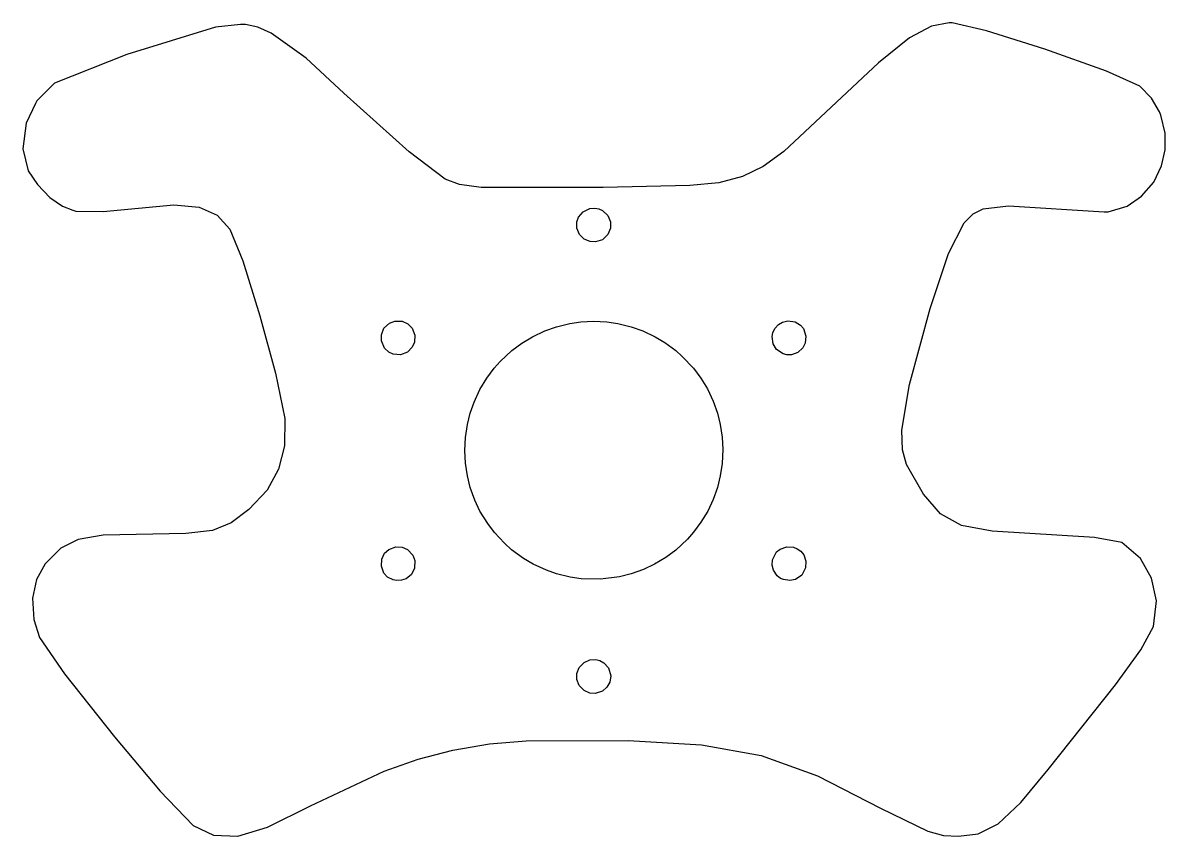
# Model space of a CAD drawing. Extents: x 1 to 178, y 154 to 280.
import ezdxf

# ---------------------------------------------------------------- set-up
doc = ezdxf.new("R2010")
doc.units = 0
doc.layers.get('0').update_dxf_attribs({"linetype": 'CONTINUOUS'})

msp = doc.modelspace()

# ---------------------------------------------------------------- linework, layer by layer
at = {"color": 5}
for points in [[(0.65, 260.95), (1.5, 257.55), (2.9, 255.4), (4.85, 253.4), (6.8, 252.05), (8.4, 251.45), (8.85, 251.3), (13.1, 251.25), (24.1, 252.25), (28, 251.9), (30.8, 250.65), (32.8, 248.5), (34.8, 243.55), (37.45, 235.05), (39.85, 226.15), (41.3, 219.1), (41.25, 214.85), (40.35, 211.25), (38.55, 208), (35.75, 205), (33, 202.9), (30.1, 201.75), (25.95, 201.25), (13.1, 201), (9.25, 200.35), (6.55, 199), (4.1, 196.55), (2.75, 194.15), (2.15, 191.25), (2.35, 187.9), (3.25, 185.1), (7.1, 179.5), (14.85, 169.7), (21.95, 161.3), (27.1, 155.95), (30.25, 154.45), (34, 154.3), (38.6, 155.7), (45.3, 159), (56.75, 164.4), (62, 166.25), (67.4, 167.65), (73.1, 168.6), (78.75, 169.1), (94.6, 169.15), (106, 168.45), (115.25, 166.8), (124, 163.65), (133.75, 158.65), (141.1, 155.05), (143.55, 154.4), (145.9, 154.3), (148.95, 154.65), (152.05, 156.2), (155.55, 159.5), (159.8, 164.65), (170.25, 177.8), (174.2, 183.2), (176.15, 186.85), (176.6, 190.8), (175.85, 194.35), (174.1, 197.4), (171.25, 199.85), (167, 200.65), (151.1, 201.6), (146.35, 202.5), (143.1, 204.3), (140.45, 207.35), (137.8, 211.95), (137.2, 214.25), (137.1, 217.3), (138.25, 224.4), (141.5, 236.15), (144.3, 244.7), (146.75, 249.45), (148.15, 250.85), (149.7, 251.65), (153.65, 252.1), (168.5, 251.2), (169.1, 251.2), (172.05, 252.05), (174.3, 253.6), (176.2, 255.8), (177.4, 258.3), (177.95, 260.8), (177.95, 263.4), (177.3, 266.2), (177.05, 266.7), (175.85, 268.8), (174, 270.7), (168.85, 273), (159.25, 276.4), (150.2, 279.25), (144.9, 280.5), (144.45, 280.5), (141.7, 280), (138.25, 278.15), (133.45, 274.3), (118.75, 260.55), (115.55, 258.2), (112.35, 256.65), (108.65, 255.7), (104.2, 255.25), (90.7, 254.95), (71.8, 254.95), (68.4, 255.4), (66.2, 256.25), (60.6, 260.5), (50.45, 269.6), (44.6, 275), (39.2, 278.9), (37.1, 279.85), (35.2, 280.25), (34.45, 280.25), (30.55, 279.85), (16.8, 275.6), (5.55, 271.15), (2.8, 268.4), (2.6, 268), (1.15, 264.95)], [(86.65, 248.65), (86.65, 249.6), (86.9, 250.35), (87.6, 251.2), (88.65, 251.7), (89.45, 251.75), (90.05, 251.65), (90.6, 251.4), (91.45, 250.6), (91.85, 249.6), (91.85, 248.65), (91.45, 247.65), (90.6, 246.85), (89.55, 246.5), (88.7, 246.55), (87.75, 246.95), (87.05, 247.65)], [(56.3, 231.15), (56.3, 232.1), (56.7, 233.1), (57.55, 233.9), (58.4, 234.2), (59.5, 234.2), (60.4, 233.8), (61.1, 233.1), (61.5, 232.05), (61.45, 230.95), (61.1, 230.15), (60.35, 229.4), (59.25, 229), (58.15, 229.1), (57.45, 229.4), (56.8, 230)], [(69.25, 214.15), (69.35, 216.15), (69.65, 218.15), (70.1, 219.95), (70.7, 221.65), (71.6, 223.6), (72.65, 225.35), (73.8, 226.9), (74.75, 227.95), (76.55, 229.65), (78.1, 230.8), (79.75, 231.8), (81.65, 232.7), (83.5, 233.35), (85.55, 233.85), (87.25, 234.1), (89.2, 234.2), (91.3, 234.1), (93, 233.85), (95.05, 233.35), (96.9, 232.7), (98.8, 231.8), (100.3, 230.9), (102, 229.65), (103, 228.75), (104.75, 226.9), (105.9, 225.35), (106.9, 223.7), (107.8, 221.8), (108.45, 219.95), (108.9, 218.15), (109.2, 216.2), (109.3, 214.3), (109.2, 212.15), (108.9, 210.2), (108.45, 208.4), (107.8, 206.55), (106.95, 204.75), (105.9, 203), (104.75, 201.45), (103.8, 200.4), (102, 198.7), (100.45, 197.55), (98.7, 196.5), (97, 195.7), (95.05, 195), (93.25, 194.55), (90.3, 194.2), (87.3, 194.25), (85.6, 194.5), (83.5, 195), (81.95, 195.55), (79.85, 196.5), (78.35, 197.4), (76.5, 198.75), (75.4, 199.75), (73.85, 201.4), (72.8, 202.8), (71.6, 204.75), (70.8, 206.45), (70.1, 208.4), (69.65, 210.2), (69.35, 212.2)], [(116.95, 231.85), (117.05, 232.4), (117.35, 233.05), (117.95, 233.7), (118.55, 234.05), (119.4, 234.25), (120.5, 234.1), (121.35, 233.6), (121.8, 233.05), (122.2, 231.9), (122.1, 230.8), (121.7, 230.05), (120.95, 229.35), (119.95, 229), (119.25, 229), (118.65, 229.15), (117.65, 229.8), (117.1, 230.7)], [(56.3, 196.2), (56.35, 197.3), (56.8, 198.2), (57.45, 198.8), (58.55, 199.2), (59.5, 199.15), (60.35, 198.8), (61.2, 197.9), (61.5, 197.05), (61.45, 195.9), (60.95, 194.9), (60.15, 194.25), (59.4, 194), (58.65, 193.95), (58.15, 194.05), (57.25, 194.5), (56.7, 195.1)], [(116.95, 196.35), (117, 197.2), (117.65, 198.4), (118.2, 198.85), (119.25, 199.2), (120.25, 199.15), (120.85, 198.9), (121.4, 198.5), (121.85, 197.95), (122.2, 196.95), (122.15, 195.95), (121.55, 194.8), (120.6, 194.15), (119.7, 193.95), (118.7, 194.1), (118.25, 194.3), (117.75, 194.7), (117.15, 195.55)], [(86.65, 178.6), (86.65, 179.55), (87, 180.45), (87.75, 181.25), (88.65, 181.65), (89.6, 181.7), (90.2, 181.55), (90.85, 181.2), (91.55, 180.4), (91.9, 179.2), (91.75, 178.2), (91.3, 177.4), (90.6, 176.8), (89.5, 176.45), (88.65, 176.5), (87.75, 176.9), (87, 177.7)]]:
    msp.add_lwpolyline(points, close=True, dxfattribs=at)

doc.saveas('drawing.dxf')
